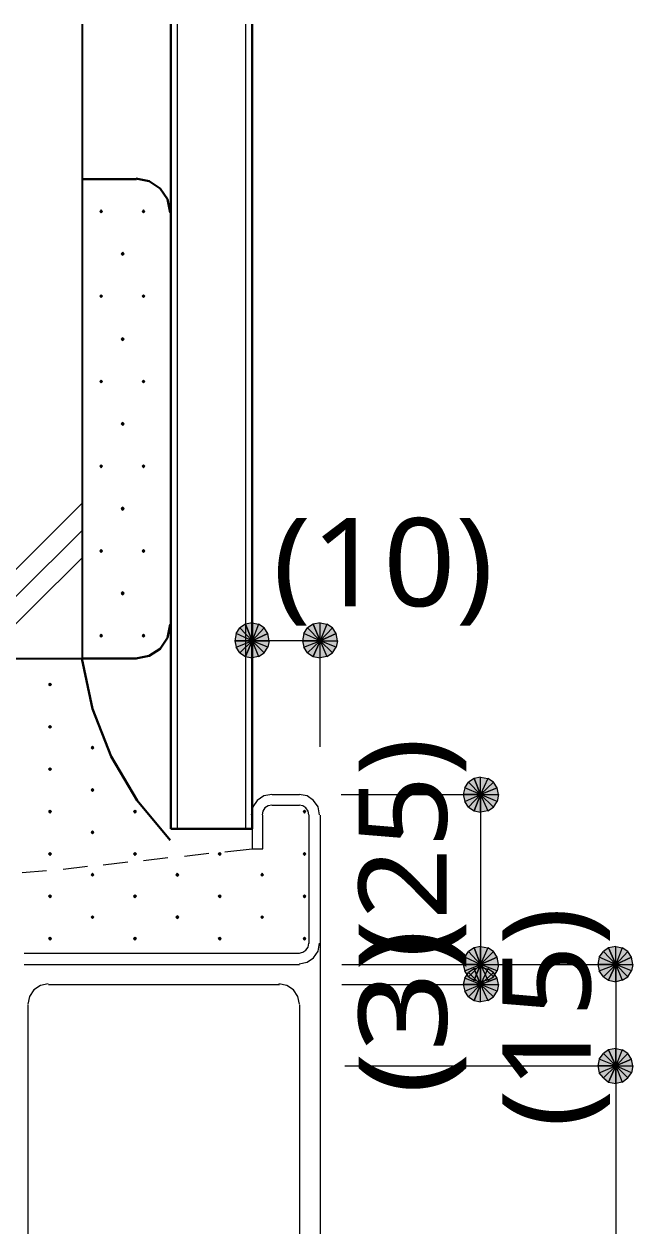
# Model space of a CAD drawing. Header units: millimetres. Extents: x 0 to 420, y 0 to 297.
# Drawn here: x 98.76 to 116.69, y 97.79 to 133.22 of the extents above; entities that cross this region are included whole.
import ezdxf
from ezdxf.enums import TextEntityAlignment as Align

# ---------------------------------------------------------------- set-up
doc = ezdxf.new("R2010")
doc.units = ezdxf.units.MM
doc.styles.add('kst32b', font='NotoSansJP-Variable.ttf')

msp = doc.modelspace()

# ---------------------------------------------------------------- hatches: boundary and pattern name
for points in [[(101.029, 127.741), (101.007, 127.72), (100.986, 127.698), (101.007, 127.677), (101.029, 127.656), (101.05, 127.677), (101.071, 127.698), (101.05, 127.72), (101.029, 127.741)], [(102.277, 127.741), (102.256, 127.72), (102.235, 127.698), (102.256, 127.677), (102.277, 127.656), (102.299, 127.677), (102.32, 127.698), (102.299, 127.72), (102.277, 127.741)], [(101.663, 126.492), (101.642, 126.471), (101.621, 126.45), (101.642, 126.429), (101.663, 126.407), (101.685, 126.429), (101.706, 126.45), (101.685, 126.471), (101.663, 126.492)], [(101.029, 125.243), (101.007, 125.222), (100.986, 125.201), (101.007, 125.18), (101.029, 125.158), (101.05, 125.18), (101.071, 125.201), (101.05, 125.222), (101.029, 125.243)], [(102.277, 125.243), (102.256, 125.222), (102.235, 125.201), (102.256, 125.18), (102.277, 125.158), (102.299, 125.18), (102.32, 125.201), (102.299, 125.222), (102.277, 125.243)], [(101.663, 123.973), (101.642, 123.952), (101.621, 123.931), (101.642, 123.91), (101.663, 123.888), (101.685, 123.91), (101.706, 123.931), (101.685, 123.952), (101.663, 123.973)], [(101.029, 122.724), (101.007, 122.703), (100.986, 122.682), (101.007, 122.661), (101.029, 122.64), (101.05, 122.661), (101.071, 122.682), (101.05, 122.703), (101.029, 122.724)], [(102.277, 122.724), (102.256, 122.703), (102.235, 122.682), (102.256, 122.661), (102.277, 122.64), (102.299, 122.661), (102.32, 122.682), (102.299, 122.703), (102.277, 122.724)], [(101.663, 121.475), (101.642, 121.454), (101.621, 121.433), (101.642, 121.412), (101.663, 121.391), (101.685, 121.412), (101.706, 121.433), (101.685, 121.454), (101.663, 121.475)], [(101.029, 120.227), (101.007, 120.205), (100.986, 120.184), (101.007, 120.163), (101.029, 120.142), (101.05, 120.163), (101.071, 120.184), (101.05, 120.205), (101.029, 120.227)], [(102.277, 120.227), (102.256, 120.205), (102.235, 120.184), (102.256, 120.163), (102.277, 120.142), (102.299, 120.163), (102.32, 120.184), (102.299, 120.205), (102.277, 120.227)], [(101.663, 118.978), (101.642, 118.957), (101.621, 118.935), (101.642, 118.914), (101.663, 118.893), (101.685, 118.914), (101.706, 118.935), (101.685, 118.957), (101.663, 118.978)], [(101.029, 117.729), (101.007, 117.708), (100.986, 117.687), (101.007, 117.665), (101.029, 117.644), (101.05, 117.665), (101.071, 117.687), (101.05, 117.708), (101.029, 117.729)], [(102.277, 117.729), (102.256, 117.708), (102.235, 117.687), (102.256, 117.665), (102.277, 117.644), (102.299, 117.665), (102.32, 117.687), (102.299, 117.708), (102.277, 117.729)], [(101.663, 116.48), (101.642, 116.459), (101.621, 116.438), (101.642, 116.417), (101.663, 116.396), (101.685, 116.417), (101.706, 116.438), (101.685, 116.459), (101.663, 116.48)], [(101.029, 115.231), (101.007, 115.21), (100.986, 115.189), (101.007, 115.168), (101.029, 115.147), (101.05, 115.168), (101.071, 115.189), (101.05, 115.21), (101.029, 115.231)], [(102.277, 115.231), (102.256, 115.21), (102.235, 115.189), (102.256, 115.168), (102.277, 115.147), (102.299, 115.168), (102.32, 115.189), (102.299, 115.21), (102.277, 115.231)], [(105.939, 115.252), (105.833, 115.422), (105.474, 115.041), (105.939, 115.252)], [(107.95, 115.252), (107.844, 115.422), (107.484, 115.041), (107.95, 115.252)], [(99.526, 113.792), (99.504, 113.771), (99.483, 113.75), (99.504, 113.729), (99.526, 113.707), (99.547, 113.729), (99.568, 113.75), (99.547, 113.771), (99.526, 113.792)], [(99.526, 112.543), (99.504, 112.522), (99.483, 112.501), (99.504, 112.48), (99.526, 112.459), (99.547, 112.48), (99.568, 112.501), (99.547, 112.522), (99.526, 112.543)], [(100.775, 111.929), (100.753, 111.908), (100.732, 111.887), (100.753, 111.866), (100.775, 111.845), (100.796, 111.866), (100.817, 111.887), (100.796, 111.908), (100.775, 111.929)], [(99.526, 111.294), (99.504, 111.273), (99.483, 111.252), (99.504, 111.231), (99.526, 111.21), (99.547, 111.231), (99.568, 111.252), (99.547, 111.273), (99.526, 111.294)], [(100.775, 110.68), (100.753, 110.659), (100.732, 110.638), (100.753, 110.617), (100.775, 110.596), (100.796, 110.617), (100.817, 110.638), (100.796, 110.659), (100.775, 110.68)], [(112.691, 110.702), (112.586, 110.871), (112.204, 110.511), (112.691, 110.702)], [(99.526, 110.046), (99.504, 110.024), (99.483, 110.003), (99.504, 109.982), (99.526, 109.961), (99.547, 109.982), (99.568, 110.003), (99.547, 110.024), (99.526, 110.046)], [(102.023, 110.046), (102.002, 110.024), (101.981, 110.003), (102.002, 109.982), (102.023, 109.961), (102.045, 109.982), (102.066, 110.003), (102.045, 110.024), (102.023, 110.046)], [(107.019, 110.046), (106.998, 110.024), (106.976, 110.003), (106.998, 109.982), (107.019, 109.961), (107.04, 109.982), (107.061, 110.003), (107.04, 110.024), (107.019, 110.046)], [(100.775, 109.432), (100.753, 109.411), (100.732, 109.389), (100.753, 109.368), (100.775, 109.347), (100.796, 109.368), (100.817, 109.389), (100.796, 109.411), (100.775, 109.432)], [(99.526, 108.797), (99.504, 108.775), (99.483, 108.754), (99.504, 108.733), (99.526, 108.712), (99.547, 108.733), (99.568, 108.754), (99.547, 108.775), (99.526, 108.797)], [(102.023, 108.797), (102.002, 108.775), (101.981, 108.754), (102.002, 108.733), (102.023, 108.712), (102.045, 108.733), (102.066, 108.754), (102.045, 108.775), (102.023, 108.797)], [(104.521, 108.797), (104.5, 108.775), (104.479, 108.754), (104.5, 108.733), (104.521, 108.712), (104.542, 108.733), (104.563, 108.754), (104.542, 108.775), (104.521, 108.797)], [(107.019, 108.797), (106.998, 108.775), (106.976, 108.754), (106.998, 108.733), (107.019, 108.712), (107.04, 108.733), (107.061, 108.754), (107.04, 108.775), (107.019, 108.797)], [(100.775, 108.183), (100.753, 108.162), (100.732, 108.14), (100.753, 108.119), (100.775, 108.098), (100.796, 108.119), (100.817, 108.14), (100.796, 108.162), (100.775, 108.183)], [(103.272, 108.183), (103.251, 108.162), (103.23, 108.14), (103.251, 108.119), (103.272, 108.098), (103.293, 108.119), (103.315, 108.14), (103.293, 108.162), (103.272, 108.183)], [(105.77, 108.183), (105.749, 108.162), (105.728, 108.14), (105.749, 108.119), (105.77, 108.098), (105.791, 108.119), (105.812, 108.14), (105.791, 108.162), (105.77, 108.183)], [(99.526, 107.548), (99.504, 107.527), (99.483, 107.505), (99.504, 107.484), (99.526, 107.463), (99.547, 107.484), (99.568, 107.505), (99.547, 107.527), (99.526, 107.548)], [(102.023, 107.548), (102.002, 107.527), (101.981, 107.505), (102.002, 107.484), (102.023, 107.463), (102.045, 107.484), (102.066, 107.505), (102.045, 107.527), (102.023, 107.548)], [(104.521, 107.548), (104.5, 107.527), (104.479, 107.505), (104.5, 107.484), (104.521, 107.463), (104.542, 107.484), (104.563, 107.505), (104.542, 107.527), (104.521, 107.548)], [(107.019, 107.548), (106.998, 107.527), (106.976, 107.505), (106.998, 107.484), (107.019, 107.463), (107.04, 107.484), (107.061, 107.505), (107.04, 107.527), (107.019, 107.548)], [(100.775, 106.934), (100.753, 106.913), (100.732, 106.892), (100.753, 106.871), (100.775, 106.849), (100.796, 106.871), (100.817, 106.892), (100.796, 106.913), (100.775, 106.934)], [(103.272, 106.934), (103.251, 106.913), (103.23, 106.892), (103.251, 106.871), (103.272, 106.849), (103.293, 106.871), (103.315, 106.892), (103.293, 106.913), (103.272, 106.934)], [(105.77, 106.934), (105.749, 106.913), (105.728, 106.892), (105.749, 106.871), (105.77, 106.849), (105.791, 106.871), (105.812, 106.892), (105.791, 106.913), (105.77, 106.934)], [(99.526, 106.299), (99.504, 106.278), (99.483, 106.257), (99.504, 106.236), (99.526, 106.214), (99.547, 106.236), (99.568, 106.257), (99.547, 106.278), (99.526, 106.299)], [(102.023, 106.299), (102.002, 106.278), (101.981, 106.257), (102.002, 106.236), (102.023, 106.214), (102.045, 106.236), (102.066, 106.257), (102.045, 106.278), (102.023, 106.299)], [(104.521, 106.299), (104.5, 106.278), (104.479, 106.257), (104.5, 106.236), (104.521, 106.214), (104.542, 106.236), (104.563, 106.257), (104.542, 106.278), (104.521, 106.299)], [(107.019, 106.299), (106.998, 106.278), (106.976, 106.257), (106.998, 106.236), (107.019, 106.214), (107.04, 106.236), (107.061, 106.257), (107.04, 106.278), (107.019, 106.299)], [(112.691, 105.706), (112.586, 105.876), (112.204, 105.495), (112.691, 105.706)], [(116.65, 105.706), (116.544, 105.876), (116.184, 105.495), (116.65, 105.706)], [(112.691, 105.093), (112.586, 105.262), (112.204, 104.902), (112.691, 105.093)], [(116.65, 102.701), (116.544, 102.87), (116.184, 102.51), (116.65, 102.701)]]:
    msp.add_hatch(color=7).paths.add_polyline_path(points)
h = msp.add_hatch(color=7)
h.paths.add_polyline_path([(105.283, 115.528), (105.114, 115.422), (105.474, 115.041), (105.283, 115.528)])
h.paths.add_polyline_path([(105.114, 115.422), (105.474, 115.041), (105.008, 115.252), (105.114, 115.422)])
h.paths.add_polyline_path([(105.474, 115.041), (105.008, 115.252), (104.966, 115.041), (105.474, 115.041)])
h = msp.add_hatch(color=7)
h.paths.add_polyline_path([(105.833, 115.422), (105.664, 115.528), (105.474, 115.041), (105.833, 115.422)])
h.paths.add_polyline_path([(105.664, 115.528), (105.474, 115.041), (105.474, 115.57), (105.664, 115.528)])
h.paths.add_polyline_path([(105.474, 115.041), (105.474, 115.57), (105.283, 115.528), (105.474, 115.041)])
h = msp.add_hatch(color=7)
h.paths.add_polyline_path([(107.273, 115.528), (107.103, 115.422), (107.484, 115.041), (107.273, 115.528)])
h.paths.add_polyline_path([(107.103, 115.422), (107.484, 115.041), (106.998, 115.252), (107.103, 115.422)])
h.paths.add_polyline_path([(107.484, 115.041), (106.998, 115.252), (106.955, 115.041), (107.484, 115.041)])
h = msp.add_hatch(color=7)
h.paths.add_polyline_path([(107.844, 115.422), (107.675, 115.528), (107.484, 115.041), (107.844, 115.422)])
h.paths.add_polyline_path([(107.675, 115.528), (107.484, 115.041), (107.484, 115.57), (107.675, 115.528)])
h.paths.add_polyline_path([(107.484, 115.041), (107.484, 115.57), (107.273, 115.528), (107.484, 115.041)])
h = msp.add_hatch(color=7)
h.paths.add_polyline_path([(105.833, 114.681), (105.939, 114.85), (105.474, 115.041), (105.833, 114.681)])
h.paths.add_polyline_path([(105.939, 114.85), (105.474, 115.041), (105.982, 115.041), (105.939, 114.85)])
h.paths.add_polyline_path([(105.474, 115.041), (105.982, 115.041), (105.939, 115.252), (105.474, 115.041)])
h = msp.add_hatch(color=7)
h.paths.add_polyline_path([(107.844, 114.681), (107.95, 114.85), (107.484, 115.041), (107.844, 114.681)])
h.paths.add_polyline_path([(107.95, 114.85), (107.484, 115.041), (107.992, 115.041), (107.95, 114.85)])
h.paths.add_polyline_path([(107.484, 115.041), (107.992, 115.041), (107.95, 115.252), (107.484, 115.041)])
h = msp.add_hatch(color=7)
h.paths.add_polyline_path([(104.966, 115.041), (105.008, 114.85), (105.474, 115.041), (104.966, 115.041)])
h.paths.add_polyline_path([(105.008, 114.85), (105.474, 115.041), (105.114, 114.681), (105.008, 114.85)])
h.paths.add_polyline_path([(105.474, 115.041), (105.114, 114.681), (105.283, 114.575), (105.474, 115.041)])
h = msp.add_hatch(color=7)
h.paths.add_polyline_path([(105.283, 114.575), (105.474, 114.533), (105.474, 115.041), (105.283, 114.575)])
h.paths.add_polyline_path([(105.474, 114.533), (105.474, 115.041), (105.664, 114.575), (105.474, 114.533)])
h.paths.add_polyline_path([(105.474, 115.041), (105.664, 114.575), (105.833, 114.681), (105.474, 115.041)])
h = msp.add_hatch(color=7)
h.paths.add_polyline_path([(106.955, 115.041), (106.998, 114.85), (107.484, 115.041), (106.955, 115.041)])
h.paths.add_polyline_path([(106.998, 114.85), (107.484, 115.041), (107.103, 114.681), (106.998, 114.85)])
h.paths.add_polyline_path([(107.484, 115.041), (107.103, 114.681), (107.273, 114.575), (107.484, 115.041)])
h = msp.add_hatch(color=7)
h.paths.add_polyline_path([(107.273, 114.575), (107.484, 114.533), (107.484, 115.041), (107.273, 114.575)])
h.paths.add_polyline_path([(107.484, 114.533), (107.484, 115.041), (107.675, 114.575), (107.484, 114.533)])
h.paths.add_polyline_path([(107.484, 115.041), (107.675, 114.575), (107.844, 114.681), (107.484, 115.041)])
h = msp.add_hatch(color=7)
h.paths.add_polyline_path([(112.014, 110.977), (111.845, 110.871), (112.204, 110.511), (112.014, 110.977)])
h.paths.add_polyline_path([(111.845, 110.871), (112.204, 110.511), (111.739, 110.702), (111.845, 110.871)])
h.paths.add_polyline_path([(112.204, 110.511), (111.739, 110.702), (111.696, 110.511), (112.204, 110.511)])
h = msp.add_hatch(color=7)
h.paths.add_polyline_path([(112.586, 110.871), (112.416, 110.977), (112.204, 110.511), (112.586, 110.871)])
h.paths.add_polyline_path([(112.416, 110.977), (112.204, 110.511), (112.204, 111.019), (112.416, 110.977)])
h.paths.add_polyline_path([(112.204, 110.511), (112.204, 111.019), (112.014, 110.977), (112.204, 110.511)])
h = msp.add_hatch(color=7)
h.paths.add_polyline_path([(112.586, 110.13), (112.691, 110.3), (112.204, 110.511), (112.586, 110.13)])
h.paths.add_polyline_path([(112.691, 110.3), (112.204, 110.511), (112.734, 110.511), (112.691, 110.3)])
h.paths.add_polyline_path([(112.204, 110.511), (112.734, 110.511), (112.691, 110.702), (112.204, 110.511)])
h = msp.add_hatch(color=7)
h.paths.add_polyline_path([(111.696, 110.511), (111.739, 110.3), (112.204, 110.511), (111.696, 110.511)])
h.paths.add_polyline_path([(111.739, 110.3), (112.204, 110.511), (111.845, 110.13), (111.739, 110.3)])
h.paths.add_polyline_path([(112.204, 110.511), (111.845, 110.13), (112.014, 110.024), (112.204, 110.511)])
h = msp.add_hatch(color=7)
h.paths.add_polyline_path([(112.014, 110.024), (112.204, 109.982), (112.204, 110.511), (112.014, 110.024)])
h.paths.add_polyline_path([(112.204, 109.982), (112.204, 110.511), (112.416, 110.024), (112.204, 109.982)])
h.paths.add_polyline_path([(112.204, 110.511), (112.416, 110.024), (112.586, 110.13), (112.204, 110.511)])
h = msp.add_hatch(color=7)
h.paths.add_polyline_path([(112.014, 105.981), (111.845, 105.876), (112.204, 105.495), (112.014, 105.981)])
h.paths.add_polyline_path([(111.845, 105.876), (112.204, 105.495), (111.739, 105.706), (111.845, 105.876)])
h.paths.add_polyline_path([(112.204, 105.495), (111.739, 105.706), (111.696, 105.495), (112.204, 105.495)])
h = msp.add_hatch(color=7)
h.paths.add_polyline_path([(112.586, 105.876), (112.416, 105.981), (112.204, 105.495), (112.586, 105.876)])
h.paths.add_polyline_path([(112.416, 105.981), (112.204, 105.495), (112.204, 106.024), (112.416, 105.981)])
h.paths.add_polyline_path([(112.204, 105.495), (112.204, 106.024), (112.014, 105.981), (112.204, 105.495)])
h = msp.add_hatch(color=7)
h.paths.add_polyline_path([(115.972, 105.981), (115.824, 105.876), (116.184, 105.495), (115.972, 105.981)])
h.paths.add_polyline_path([(115.824, 105.876), (116.184, 105.495), (115.697, 105.706), (115.824, 105.876)])
h.paths.add_polyline_path([(116.184, 105.495), (115.697, 105.706), (115.655, 105.495), (116.184, 105.495)])
h = msp.add_hatch(color=7)
h.paths.add_polyline_path([(116.544, 105.876), (116.374, 105.981), (116.184, 105.495), (116.544, 105.876)])
h.paths.add_polyline_path([(116.374, 105.981), (116.184, 105.495), (116.184, 106.024), (116.374, 105.981)])
h.paths.add_polyline_path([(116.184, 105.495), (116.184, 106.024), (115.972, 105.981), (116.184, 105.495)])
h = msp.add_hatch(color=7)
h.paths.add_polyline_path([(112.586, 105.135), (112.691, 105.304), (112.204, 105.495), (112.586, 105.135)])
h.paths.add_polyline_path([(112.691, 105.304), (112.204, 105.495), (112.734, 105.495), (112.691, 105.304)])
h.paths.add_polyline_path([(112.204, 105.495), (112.734, 105.495), (112.691, 105.706), (112.204, 105.495)])
h = msp.add_hatch(color=7)
h.paths.add_polyline_path([(116.544, 105.135), (116.65, 105.304), (116.184, 105.495), (116.544, 105.135)])
h.paths.add_polyline_path([(116.65, 105.304), (116.184, 105.495), (116.692, 105.495), (116.65, 105.304)])
h.paths.add_polyline_path([(116.184, 105.495), (116.692, 105.495), (116.65, 105.706), (116.184, 105.495)])
h = msp.add_hatch(color=7)
h.paths.add_polyline_path([(111.696, 105.495), (111.739, 105.304), (112.204, 105.495), (111.696, 105.495)])
h.paths.add_polyline_path([(111.739, 105.304), (112.204, 105.495), (111.845, 105.135), (111.739, 105.304)])
h.paths.add_polyline_path([(112.204, 105.495), (111.845, 105.135), (112.014, 105.029), (112.204, 105.495)])
h = msp.add_hatch(color=7)
h.paths.add_polyline_path([(112.014, 105.368), (111.845, 105.262), (112.204, 104.902), (112.014, 105.368)])
h.paths.add_polyline_path([(111.845, 105.262), (112.204, 104.902), (111.739, 105.093), (111.845, 105.262)])
h.paths.add_polyline_path([(112.204, 104.902), (111.739, 105.093), (111.696, 104.902), (112.204, 104.902)])
h = msp.add_hatch(color=7)
h.paths.add_polyline_path([(112.014, 105.029), (112.204, 104.987), (112.204, 105.495), (112.014, 105.029)])
h.paths.add_polyline_path([(112.204, 104.987), (112.204, 105.495), (112.416, 105.029), (112.204, 104.987)])
h.paths.add_polyline_path([(112.204, 105.495), (112.416, 105.029), (112.586, 105.135), (112.204, 105.495)])
h = msp.add_hatch(color=7)
h.paths.add_polyline_path([(112.586, 105.262), (112.416, 105.368), (112.204, 104.902), (112.586, 105.262)])
h.paths.add_polyline_path([(112.416, 105.368), (112.204, 104.902), (112.204, 105.41), (112.416, 105.368)])
h.paths.add_polyline_path([(112.204, 104.902), (112.204, 105.41), (112.014, 105.368), (112.204, 104.902)])
h = msp.add_hatch(color=7)
h.paths.add_polyline_path([(115.655, 105.495), (115.697, 105.304), (116.184, 105.495), (115.655, 105.495)])
h.paths.add_polyline_path([(115.697, 105.304), (116.184, 105.495), (115.824, 105.135), (115.697, 105.304)])
h.paths.add_polyline_path([(116.184, 105.495), (115.824, 105.135), (115.972, 105.029), (116.184, 105.495)])
h = msp.add_hatch(color=7)
h.paths.add_polyline_path([(115.972, 105.029), (116.184, 104.987), (116.184, 105.495), (115.972, 105.029)])
h.paths.add_polyline_path([(116.184, 104.987), (116.184, 105.495), (116.374, 105.029), (116.184, 104.987)])
h.paths.add_polyline_path([(116.184, 105.495), (116.374, 105.029), (116.544, 105.135), (116.184, 105.495)])
h = msp.add_hatch(color=7)
h.paths.add_polyline_path([(111.696, 104.902), (111.739, 104.712), (112.204, 104.902), (111.696, 104.902)])
h.paths.add_polyline_path([(111.739, 104.712), (112.204, 104.902), (111.845, 104.542), (111.739, 104.712)])
h.paths.add_polyline_path([(112.204, 104.902), (111.845, 104.542), (112.014, 104.436), (112.204, 104.902)])
h = msp.add_hatch(color=7)
h.paths.add_polyline_path([(112.014, 104.436), (112.204, 104.394), (112.204, 104.902), (112.014, 104.436)])
h.paths.add_polyline_path([(112.204, 104.394), (112.204, 104.902), (112.416, 104.436), (112.204, 104.394)])
h.paths.add_polyline_path([(112.204, 104.902), (112.416, 104.436), (112.586, 104.542), (112.204, 104.902)])
h = msp.add_hatch(color=7)
h.paths.add_polyline_path([(112.586, 104.542), (112.691, 104.712), (112.204, 104.902), (112.586, 104.542)])
h.paths.add_polyline_path([(112.691, 104.712), (112.204, 104.902), (112.734, 104.902), (112.691, 104.712)])
h.paths.add_polyline_path([(112.204, 104.902), (112.734, 104.902), (112.691, 105.093), (112.204, 104.902)])
h = msp.add_hatch(color=7)
h.paths.add_polyline_path([(115.972, 102.976), (115.824, 102.87), (116.184, 102.51), (115.972, 102.976)])
h.paths.add_polyline_path([(115.824, 102.87), (116.184, 102.51), (115.697, 102.701), (115.824, 102.87)])
h.paths.add_polyline_path([(116.184, 102.51), (115.697, 102.701), (115.655, 102.51), (116.184, 102.51)])
h = msp.add_hatch(color=7)
h.paths.add_polyline_path([(116.544, 102.87), (116.374, 102.976), (116.184, 102.51), (116.544, 102.87)])
h.paths.add_polyline_path([(116.374, 102.976), (116.184, 102.51), (116.184, 103.018), (116.374, 102.976)])
h.paths.add_polyline_path([(116.184, 102.51), (116.184, 103.018), (115.972, 102.976), (116.184, 102.51)])
h = msp.add_hatch(color=7)
h.paths.add_polyline_path([(115.655, 102.51), (115.697, 102.298), (116.184, 102.51), (115.655, 102.51)])
h.paths.add_polyline_path([(115.697, 102.298), (116.184, 102.51), (115.824, 102.15), (115.697, 102.298)])
h.paths.add_polyline_path([(116.184, 102.51), (115.824, 102.15), (115.972, 102.023), (116.184, 102.51)])
h = msp.add_hatch(color=7)
h.paths.add_polyline_path([(115.972, 102.023), (116.184, 101.981), (116.184, 102.51), (115.972, 102.023)])
h.paths.add_polyline_path([(116.184, 101.981), (116.184, 102.51), (116.374, 102.023), (116.184, 101.981)])
h.paths.add_polyline_path([(116.184, 102.51), (116.374, 102.023), (116.544, 102.15), (116.184, 102.51)])
h = msp.add_hatch(color=7)
h.paths.add_polyline_path([(116.544, 102.15), (116.65, 102.298), (116.184, 102.51), (116.544, 102.15)])
h.paths.add_polyline_path([(116.65, 102.298), (116.184, 102.51), (116.692, 102.51), (116.65, 102.298)])
h.paths.add_polyline_path([(116.184, 102.51), (116.692, 102.51), (116.65, 102.701), (116.184, 102.51)])

# ---------------------------------------------------------------- linework, layer by layer
at = {"lineweight": 25}
msp.add_lwpolyline([(79.481, 114.512), (100.478, 114.512), (100.478, 133.223)], dxfattribs=at)
at = {"lineweight": 30}
for points in [[(103.082, 133.223), (103.082, 109.495)], [(105.474, 133.223), (105.474, 109.495), (103.082, 109.495)], [(102.066, 128.651), (100.478, 128.651)], [(103.061, 127.667), (102.982, 128.058), (102.766, 128.378), (102.446, 128.593), (102.055, 128.672)], [(102.055, 114.512), (102.446, 114.591), (102.766, 114.806), (102.982, 115.126), (103.061, 115.517)], [(100.456, 114.514), (100.777, 113.032), (101.326, 111.629), (102.091, 110.33), (103.059, 109.163)], [(102.066, 114.512), (100.478, 114.512)]]:
    msp.add_lwpolyline(points, dxfattribs=at)
at = {"lineweight": 13}
for points in [[(103.272, 133.223), (103.272, 109.495)], [(105.283, 133.223), (105.283, 109.495)], [(100.478, 119.105), (95.885, 114.512)], [(100.478, 118.3), (96.668, 114.512)], [(100.478, 117.496), (97.473, 114.512)], [(107.484, 115.041), (105.474, 115.041)], [(107.484, 111.908), (107.484, 115.041)], [(106.056, 110.511), (105.821, 110.464), (105.629, 110.334), (105.5, 110.143), (105.452, 109.908)], [(106.066, 110.511), (106.871, 110.511)], [(107.463, 109.908), (107.416, 110.143), (107.286, 110.334), (107.095, 110.464), (106.86, 110.511)], [(108.098, 110.511), (112.204, 110.511)], [(112.204, 110.511), (112.204, 105.495), (112.204, 104.902)], [(105.474, 109.897), (105.474, 108.902), (105.791, 108.902), (105.791, 109.897)], [(106.056, 110.194), (105.944, 110.171), (105.854, 110.11), (105.792, 110.019), (105.77, 109.908)], [(106.066, 110.194), (106.871, 110.194)], [(107.146, 109.908), (107.123, 110.019), (107.062, 110.11), (106.971, 110.171), (106.86, 110.194)], [(107.146, 109.897), (107.146, 106.109)], [(107.484, 109.897), (107.484, 106.109)], [(104.669, 108.818), (105.474, 108.902)], [(101.092, 108.437), (101.812, 108.521)], [(102.277, 108.564), (102.997, 108.648)], [(103.484, 108.691), (104.204, 108.775)], [(98.7, 108.204), (99.42, 108.268)], [(99.907, 108.31), (100.626, 108.395)], [(106.86, 105.833), (106.971, 105.856), (107.062, 105.917), (107.123, 106.008), (107.146, 106.119)], [(106.86, 105.516), (107.095, 105.563), (107.286, 105.693), (107.416, 105.884), (107.463, 106.119)], [(107.484, 106.109), (107.484, 81.386)], [(98.764, 105.833), (106.871, 105.833)], [(98.764, 105.495), (106.871, 105.495)], [(108.119, 105.495), (116.184, 105.495)], [(116.184, 105.495), (116.184, 102.51)], [(99.473, 104.923), (99.238, 104.876), (99.046, 104.746), (98.917, 104.555), (98.87, 104.32)], [(99.483, 104.902), (106.278, 104.902)], [(106.871, 104.32), (106.823, 104.555), (106.694, 104.746), (106.502, 104.876), (106.267, 104.923)], [(108.119, 104.902), (112.204, 104.902)], [(98.87, 104.309), (98.87, 81.386)], [(106.871, 104.309), (106.871, 81.386)], [(108.204, 102.51), (116.184, 102.51), (116.184, 81.407)]]:
    msp.add_lwpolyline(points, dxfattribs=at)
at = {"lineweight": 0}
for points in [[(101.029, 127.741), (101.007, 127.72), (100.986, 127.698), (101.007, 127.677), (101.029, 127.656), (101.05, 127.677), (101.071, 127.698), (101.05, 127.72)], [(102.277, 127.741), (102.256, 127.72), (102.235, 127.698), (102.256, 127.677), (102.277, 127.656), (102.299, 127.677), (102.32, 127.698), (102.299, 127.72)], [(101.663, 126.492), (101.642, 126.471), (101.621, 126.45), (101.642, 126.429), (101.663, 126.407), (101.685, 126.429), (101.706, 126.45), (101.685, 126.471)], [(101.029, 125.243), (101.007, 125.222), (100.986, 125.201), (101.007, 125.18), (101.029, 125.158), (101.05, 125.18), (101.071, 125.201), (101.05, 125.222)], [(102.277, 125.243), (102.256, 125.222), (102.235, 125.201), (102.256, 125.18), (102.277, 125.158), (102.299, 125.18), (102.32, 125.201), (102.299, 125.222)], [(101.663, 123.973), (101.642, 123.952), (101.621, 123.931), (101.642, 123.91), (101.663, 123.888), (101.685, 123.91), (101.706, 123.931), (101.685, 123.952)], [(101.029, 122.724), (101.007, 122.703), (100.986, 122.682), (101.007, 122.661), (101.029, 122.64), (101.05, 122.661), (101.071, 122.682), (101.05, 122.703)], [(102.277, 122.724), (102.256, 122.703), (102.235, 122.682), (102.256, 122.661), (102.277, 122.64), (102.299, 122.661), (102.32, 122.682), (102.299, 122.703)], [(101.663, 121.475), (101.642, 121.454), (101.621, 121.433), (101.642, 121.412), (101.663, 121.391), (101.685, 121.412), (101.706, 121.433), (101.685, 121.454)], [(101.029, 120.227), (101.007, 120.205), (100.986, 120.184), (101.007, 120.163), (101.029, 120.142), (101.05, 120.163), (101.071, 120.184), (101.05, 120.205)], [(102.277, 120.227), (102.256, 120.205), (102.235, 120.184), (102.256, 120.163), (102.277, 120.142), (102.299, 120.163), (102.32, 120.184), (102.299, 120.205)], [(101.663, 118.978), (101.642, 118.957), (101.621, 118.935), (101.642, 118.914), (101.663, 118.893), (101.685, 118.914), (101.706, 118.935), (101.685, 118.957)], [(101.029, 117.729), (101.007, 117.708), (100.986, 117.687), (101.007, 117.665), (101.029, 117.644), (101.05, 117.665), (101.071, 117.687), (101.05, 117.708)], [(102.277, 117.729), (102.256, 117.708), (102.235, 117.687), (102.256, 117.665), (102.277, 117.644), (102.299, 117.665), (102.32, 117.687), (102.299, 117.708)], [(101.663, 116.48), (101.642, 116.459), (101.621, 116.438), (101.642, 116.417), (101.663, 116.396), (101.685, 116.417), (101.706, 116.438), (101.685, 116.459)], [(105.283, 115.528), (105.114, 115.422), (105.474, 115.041)], [(105.474, 115.041), (105.474, 115.57), (105.283, 115.528)], [(105.664, 115.528), (105.474, 115.041), (105.474, 115.57)], [(105.833, 115.422), (105.664, 115.528), (105.474, 115.041)], [(107.273, 115.528), (107.103, 115.422), (107.484, 115.041)], [(107.484, 115.041), (107.484, 115.57), (107.273, 115.528)], [(107.675, 115.528), (107.484, 115.041), (107.484, 115.57)], [(107.844, 115.422), (107.675, 115.528), (107.484, 115.041)], [(101.029, 115.231), (101.007, 115.21), (100.986, 115.189), (101.007, 115.168), (101.029, 115.147), (101.05, 115.168), (101.071, 115.189), (101.05, 115.21)], [(102.277, 115.231), (102.256, 115.21), (102.235, 115.189), (102.256, 115.168), (102.277, 115.147), (102.299, 115.168), (102.32, 115.189), (102.299, 115.21)], [(105.474, 115.041), (105.008, 115.252), (104.966, 115.041)], [(105.114, 115.422), (105.474, 115.041), (105.008, 115.252)], [(105.939, 115.252), (105.833, 115.422), (105.474, 115.041)], [(105.474, 115.041), (105.982, 115.041), (105.939, 115.252)], [(107.484, 115.041), (106.998, 115.252), (106.955, 115.041)], [(107.103, 115.422), (107.484, 115.041), (106.998, 115.252)], [(107.95, 115.252), (107.844, 115.422), (107.484, 115.041)], [(107.484, 115.041), (107.992, 115.041), (107.95, 115.252)], [(104.966, 115.041), (105.008, 114.85), (105.474, 115.041)], [(105.008, 114.85), (105.474, 115.041), (105.114, 114.681)], [(105.474, 115.041), (105.114, 114.681), (105.283, 114.575)], [(105.283, 114.575), (105.474, 114.533), (105.474, 115.041)], [(105.474, 114.533), (105.474, 115.041), (105.664, 114.575)], [(105.474, 115.041), (105.664, 114.575), (105.833, 114.681)], [(105.833, 114.681), (105.939, 114.85), (105.474, 115.041)], [(105.939, 114.85), (105.474, 115.041), (105.982, 115.041)], [(106.955, 115.041), (106.998, 114.85), (107.484, 115.041)], [(106.998, 114.85), (107.484, 115.041), (107.103, 114.681)], [(107.484, 115.041), (107.103, 114.681), (107.273, 114.575)], [(107.273, 114.575), (107.484, 114.533), (107.484, 115.041)], [(107.484, 114.533), (107.484, 115.041), (107.675, 114.575)], [(107.484, 115.041), (107.675, 114.575), (107.844, 114.681)], [(107.844, 114.681), (107.95, 114.85), (107.484, 115.041)], [(107.95, 114.85), (107.484, 115.041), (107.992, 115.041)], [(99.526, 113.792), (99.504, 113.771), (99.483, 113.75), (99.504, 113.729), (99.526, 113.707), (99.547, 113.729), (99.568, 113.75), (99.547, 113.771)], [(99.526, 112.543), (99.504, 112.522), (99.483, 112.501), (99.504, 112.48), (99.526, 112.459), (99.547, 112.48), (99.568, 112.501), (99.547, 112.522)], [(100.775, 111.929), (100.753, 111.908), (100.732, 111.887), (100.753, 111.866), (100.775, 111.845), (100.796, 111.866), (100.817, 111.887), (100.796, 111.908)], [(99.526, 111.294), (99.504, 111.273), (99.483, 111.252), (99.504, 111.231), (99.526, 111.21), (99.547, 111.231), (99.568, 111.252), (99.547, 111.273)], [(112.014, 110.977), (111.845, 110.871), (112.204, 110.511)], [(112.204, 110.511), (112.204, 111.019), (112.014, 110.977)], [(112.416, 110.977), (112.204, 110.511), (112.204, 111.019)], [(112.586, 110.871), (112.416, 110.977), (112.204, 110.511)], [(100.775, 110.68), (100.753, 110.659), (100.732, 110.638), (100.753, 110.617), (100.775, 110.596), (100.796, 110.617), (100.817, 110.638), (100.796, 110.659)], [(112.204, 110.511), (111.739, 110.702), (111.696, 110.511)], [(111.845, 110.871), (112.204, 110.511), (111.739, 110.702)], [(112.691, 110.702), (112.586, 110.871), (112.204, 110.511)], [(112.204, 110.511), (112.734, 110.511), (112.691, 110.702)], [(111.696, 110.511), (111.739, 110.3), (112.204, 110.511)], [(111.739, 110.3), (112.204, 110.511), (111.845, 110.13)], [(112.204, 110.511), (111.845, 110.13), (112.014, 110.024)], [(112.014, 110.024), (112.204, 109.982), (112.204, 110.511)], [(112.204, 109.982), (112.204, 110.511), (112.416, 110.024)], [(112.204, 110.511), (112.416, 110.024), (112.586, 110.13)], [(112.586, 110.13), (112.691, 110.3), (112.204, 110.511)], [(112.691, 110.3), (112.204, 110.511), (112.734, 110.511)], [(99.526, 110.046), (99.504, 110.024), (99.483, 110.003), (99.504, 109.982), (99.526, 109.961), (99.547, 109.982), (99.568, 110.003), (99.547, 110.024)], [(102.023, 110.046), (102.002, 110.024), (101.981, 110.003), (102.002, 109.982), (102.023, 109.961), (102.045, 109.982), (102.066, 110.003), (102.045, 110.024)], [(107.019, 110.046), (106.998, 110.024), (106.976, 110.003), (106.998, 109.982), (107.019, 109.961), (107.04, 109.982), (107.061, 110.003), (107.04, 110.024)], [(100.775, 109.432), (100.753, 109.411), (100.732, 109.389), (100.753, 109.368), (100.775, 109.347), (100.796, 109.368), (100.817, 109.389), (100.796, 109.411)], [(99.526, 108.797), (99.504, 108.775), (99.483, 108.754), (99.504, 108.733), (99.526, 108.712), (99.547, 108.733), (99.568, 108.754), (99.547, 108.775)], [(102.023, 108.797), (102.002, 108.775), (101.981, 108.754), (102.002, 108.733), (102.023, 108.712), (102.045, 108.733), (102.066, 108.754), (102.045, 108.775)], [(104.521, 108.797), (104.5, 108.775), (104.479, 108.754), (104.5, 108.733), (104.521, 108.712), (104.542, 108.733), (104.563, 108.754), (104.542, 108.775)], [(107.019, 108.797), (106.998, 108.775), (106.976, 108.754), (106.998, 108.733), (107.019, 108.712), (107.04, 108.733), (107.061, 108.754), (107.04, 108.775)], [(100.775, 108.183), (100.753, 108.162), (100.732, 108.14), (100.753, 108.119), (100.775, 108.098), (100.796, 108.119), (100.817, 108.14), (100.796, 108.162)], [(103.272, 108.183), (103.251, 108.162), (103.23, 108.14), (103.251, 108.119), (103.272, 108.098), (103.293, 108.119), (103.315, 108.14), (103.293, 108.162)], [(105.77, 108.183), (105.749, 108.162), (105.728, 108.14), (105.749, 108.119), (105.77, 108.098), (105.791, 108.119), (105.812, 108.14), (105.791, 108.162)], [(99.526, 107.548), (99.504, 107.527), (99.483, 107.505), (99.504, 107.484), (99.526, 107.463), (99.547, 107.484), (99.568, 107.505), (99.547, 107.527)], [(102.023, 107.548), (102.002, 107.527), (101.981, 107.505), (102.002, 107.484), (102.023, 107.463), (102.045, 107.484), (102.066, 107.505), (102.045, 107.527)], [(104.521, 107.548), (104.5, 107.527), (104.479, 107.505), (104.5, 107.484), (104.521, 107.463), (104.542, 107.484), (104.563, 107.505), (104.542, 107.527)], [(107.019, 107.548), (106.998, 107.527), (106.976, 107.505), (106.998, 107.484), (107.019, 107.463), (107.04, 107.484), (107.061, 107.505), (107.04, 107.527)], [(100.775, 106.934), (100.753, 106.913), (100.732, 106.892), (100.753, 106.871), (100.775, 106.849), (100.796, 106.871), (100.817, 106.892), (100.796, 106.913)], [(103.272, 106.934), (103.251, 106.913), (103.23, 106.892), (103.251, 106.871), (103.272, 106.849), (103.293, 106.871), (103.315, 106.892), (103.293, 106.913)], [(105.77, 106.934), (105.749, 106.913), (105.728, 106.892), (105.749, 106.871), (105.77, 106.849), (105.791, 106.871), (105.812, 106.892), (105.791, 106.913)], [(99.526, 106.299), (99.504, 106.278), (99.483, 106.257), (99.504, 106.236), (99.526, 106.214), (99.547, 106.236), (99.568, 106.257), (99.547, 106.278)], [(102.023, 106.299), (102.002, 106.278), (101.981, 106.257), (102.002, 106.236), (102.023, 106.214), (102.045, 106.236), (102.066, 106.257), (102.045, 106.278)], [(104.521, 106.299), (104.5, 106.278), (104.479, 106.257), (104.5, 106.236), (104.521, 106.214), (104.542, 106.236), (104.563, 106.257), (104.542, 106.278)], [(107.019, 106.299), (106.998, 106.278), (106.976, 106.257), (106.998, 106.236), (107.019, 106.214), (107.04, 106.236), (107.061, 106.257), (107.04, 106.278)], [(112.014, 105.981), (111.845, 105.876), (112.204, 105.495)], [(112.204, 105.495), (112.204, 106.024), (112.014, 105.981)], [(112.416, 105.981), (112.204, 105.495), (112.204, 106.024)], [(112.586, 105.876), (112.416, 105.981), (112.204, 105.495)], [(115.972, 105.981), (115.824, 105.876), (116.184, 105.495)], [(116.184, 105.495), (116.184, 106.024), (115.972, 105.981)], [(116.374, 105.981), (116.184, 105.495), (116.184, 106.024)], [(116.544, 105.876), (116.374, 105.981), (116.184, 105.495)], [(112.204, 105.495), (111.739, 105.706), (111.696, 105.495)], [(111.845, 105.876), (112.204, 105.495), (111.739, 105.706)], [(112.691, 105.706), (112.586, 105.876), (112.204, 105.495)], [(112.204, 105.495), (112.734, 105.495), (112.691, 105.706)], [(116.184, 105.495), (115.697, 105.706), (115.655, 105.495)], [(115.824, 105.876), (116.184, 105.495), (115.697, 105.706)], [(116.65, 105.706), (116.544, 105.876), (116.184, 105.495)], [(116.184, 105.495), (116.692, 105.495), (116.65, 105.706)], [(111.696, 105.495), (111.739, 105.304), (112.204, 105.495)], [(111.739, 105.304), (112.204, 105.495), (111.845, 105.135)], [(111.845, 105.262), (112.204, 104.902), (111.739, 105.093)], [(112.204, 105.495), (111.845, 105.135), (112.014, 105.029)], [(112.014, 105.368), (111.845, 105.262), (112.204, 104.902)], [(112.014, 105.029), (112.204, 104.987), (112.204, 105.495)], [(112.204, 104.902), (112.204, 105.41), (112.014, 105.368)], [(112.204, 104.987), (112.204, 105.495), (112.416, 105.029)], [(112.204, 105.495), (112.416, 105.029), (112.586, 105.135)], [(112.586, 105.135), (112.691, 105.304), (112.204, 105.495)], [(112.691, 105.304), (112.204, 105.495), (112.734, 105.495)], [(112.416, 105.368), (112.204, 104.902), (112.204, 105.41)], [(112.586, 105.262), (112.416, 105.368), (112.204, 104.902)], [(112.691, 105.093), (112.586, 105.262), (112.204, 104.902)], [(115.655, 105.495), (115.697, 105.304), (116.184, 105.495)], [(115.697, 105.304), (116.184, 105.495), (115.824, 105.135)], [(116.184, 105.495), (115.824, 105.135), (115.972, 105.029)], [(115.972, 105.029), (116.184, 104.987), (116.184, 105.495)], [(116.184, 104.987), (116.184, 105.495), (116.374, 105.029)], [(116.184, 105.495), (116.374, 105.029), (116.544, 105.135)], [(116.544, 105.135), (116.65, 105.304), (116.184, 105.495)], [(116.65, 105.304), (116.184, 105.495), (116.692, 105.495)], [(112.204, 104.902), (111.739, 105.093), (111.696, 104.902)], [(111.696, 104.902), (111.739, 104.712), (112.204, 104.902)], [(111.739, 104.712), (112.204, 104.902), (111.845, 104.542)], [(112.204, 104.902), (111.845, 104.542), (112.014, 104.436)], [(112.014, 104.436), (112.204, 104.394), (112.204, 104.902)], [(112.204, 104.902), (112.734, 104.902), (112.691, 105.093)], [(112.204, 104.394), (112.204, 104.902), (112.416, 104.436)], [(112.204, 104.902), (112.416, 104.436), (112.586, 104.542)], [(112.586, 104.542), (112.691, 104.712), (112.204, 104.902)], [(112.691, 104.712), (112.204, 104.902), (112.734, 104.902)], [(115.824, 102.87), (116.184, 102.51), (115.697, 102.701)], [(115.972, 102.976), (115.824, 102.87), (116.184, 102.51)], [(116.184, 102.51), (116.184, 103.018), (115.972, 102.976)], [(116.374, 102.976), (116.184, 102.51), (116.184, 103.018)], [(116.544, 102.87), (116.374, 102.976), (116.184, 102.51)], [(116.65, 102.701), (116.544, 102.87), (116.184, 102.51)], [(116.184, 102.51), (115.697, 102.701), (115.655, 102.51)], [(115.655, 102.51), (115.697, 102.298), (116.184, 102.51)], [(115.697, 102.298), (116.184, 102.51), (115.824, 102.15)], [(116.184, 102.51), (115.824, 102.15), (115.972, 102.023)], [(115.972, 102.023), (116.184, 101.981), (116.184, 102.51)], [(116.184, 102.51), (116.692, 102.51), (116.65, 102.701)], [(116.184, 101.981), (116.184, 102.51), (116.374, 102.023)], [(116.184, 102.51), (116.374, 102.023), (116.544, 102.15)], [(116.544, 102.15), (116.65, 102.298), (116.184, 102.51)], [(116.65, 102.298), (116.184, 102.51), (116.692, 102.51)]]:
    msp.add_lwpolyline(points, close=True, dxfattribs=at)

# ---------------------------------------------------------------- texts
at = {"style": 'kst32b'}
for s, p, p2 in [('(10)', (106.087, 116.057), (112.585, 116.057)), ('(25)', (111.21, 105.685), (111.21, 112.182)), ('(15)', (115.443, 100.69), (115.443, 107.187)), ('(3)', (111.21, 101.663), (111.21, 106.536))]:
    msp.add_text(s, height=2.5989, dxfattribs=at).set_placement(p, p2, align=Align.FIT)

doc.saveas('drawing.dxf')
